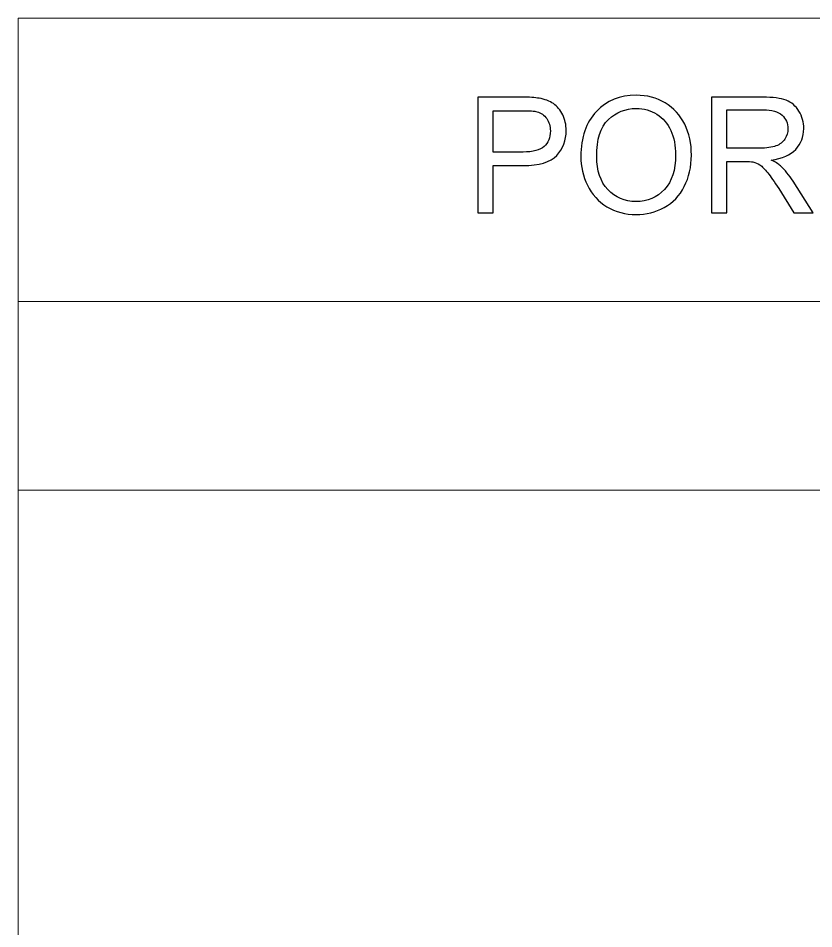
# Model space of a CAD drawing. Header units: millimetres. Extents: x -668 to 668, y -219 to 219.
# Drawn here: x 28.9 to 195.3, y 28.6 to 219.1 of the extents above; entities that cross this region are included whole.
import ezdxf

# ---------------------------------------------------------------- set-up
doc = ezdxf.new("R2010")
doc.units = ezdxf.units.MM
doc.header["$MEASUREMENT"] = 0
doc.layers.add('Layer 1', color=7, linetype='Continuous')

msp = doc.modelspace()

# ---------------------------------------------------------------- linework, layer by layer
at = {"layer": 'Layer 1', "color": 153, "lineweight": 20}
for points in [[(28.9278, 159.8081), (668.1612, 159.8081), (668.1612, 219.0747), (28.9278, 219.0747), (28.9278, 159.8081)], [(28.9278, -219.0747), (668.1612, -219.0747), (668.1612, 159.8081), (28.9278, 159.8081), (28.9278, -219.0747)], [(28.9278, 120.2971), (668.1612, 120.2971), (668.1612, 159.8081), (28.9278, 159.8081), (28.9278, 120.2971)]]:
    msp.add_lwpolyline(points, close=True, dxfattribs=at)
at = {"layer": 'Layer 1', "color": 153}
for points, knots in [([(125.0532, 178.3877), (125.0532, 178.3877), (125.0532, 202.5544), (125.0532, 202.5544), (125.0532, 202.5544), (125.0532, 202.5544), (134.1776, 202.5544), (134.1776, 202.5544), (134.1776, 202.5544), (135.7809, 202.5544), (137.0072, 202.4757), (137.8566, 202.3238), (137.8566, 202.3238), (139.0436, 202.1269), (140.0393, 201.75), (140.8437, 201.1987), (140.8437, 201.1987), (141.6482, 200.6418), (142.2951, 199.8655), (142.7845, 198.8698), (142.7845, 198.8698), (143.2739, 197.8741), (143.5158, 196.7771), (143.5158, 195.5789), (143.5158, 195.5789), (143.5158, 193.5313), (142.8633, 191.793), (141.5525, 190.3754), (141.5525, 190.3754), (140.2474, 188.9522), (137.8791, 188.2434), (134.4589, 188.2434), (134.4589, 188.2434), (134.4589, 188.2434), (128.2597, 188.2434), (128.2597, 188.2434), (128.2597, 188.2434), (128.2597, 188.2434), (128.2597, 178.3877), (128.2597, 178.3877), (128.2597, 178.3877), (128.2597, 178.3877), (125.0532, 178.3877), (125.0532, 178.3877)], [0, 0, 0, 0, 0.08333333, 0.08333333, 0.08333333, 0.08333333, 0.16666667, 0.16666667, 0.16666667, 0.16666667, 0.25, 0.25, 0.25, 0.25, 0.33333333, 0.33333333, 0.33333333, 0.33333333, 0.41666667, 0.41666667, 0.41666667, 0.41666667, 0.5, 0.5, 0.5, 0.5, 0.58333333, 0.58333333, 0.58333333, 0.58333333, 0.66666667, 0.66666667, 0.66666667, 0.66666667, 0.75, 0.75, 0.75, 0.75, 0.83333333, 0.83333333, 0.83333333, 0.83333333, 1, 1, 1, 1]), ([(146.5873, 190.1504), (146.5873, 194.1557), (147.6674, 197.2947), (149.8219, 199.5617), (149.8219, 199.5617), (151.9764, 201.8287), (154.7554, 202.9594), (158.1644, 202.9594), (158.1644, 202.9594), (160.3977, 202.9594), (162.4059, 202.425), (164.2004, 201.3618), (164.2004, 201.3618), (165.9893, 200.2986), (167.3563, 198.8135), (168.2957, 196.9065), (168.2957, 196.9065), (169.2352, 195.0051), (169.7077, 192.845), (169.7077, 190.4317), (169.7077, 190.4317), (169.7077, 187.9846), (169.2127, 185.7907), (168.2226, 183.8612), (168.2226, 183.8612), (167.2325, 181.9261), (165.8318, 180.4635), (164.0204, 179.4734), (164.0204, 179.4734), (162.2034, 178.4777), (160.2458, 177.9827), (158.1475, 177.9827), (158.1475, 177.9827), (155.8692, 177.9827), (153.8385, 178.534), (152.044, 179.6309), (152.044, 179.6309), (150.2551, 180.7279), (148.8937, 182.2242), (147.9712, 184.1256), (147.9712, 184.1256), (147.0486, 186.0214), (146.5873, 188.0296), (146.5873, 190.1504)], [0, 0, 0, 0, 0.08333333, 0.08333333, 0.08333333, 0.08333333, 0.16666667, 0.16666667, 0.16666667, 0.16666667, 0.25, 0.25, 0.25, 0.25, 0.33333333, 0.33333333, 0.33333333, 0.33333333, 0.41666667, 0.41666667, 0.41666667, 0.41666667, 0.5, 0.5, 0.5, 0.5, 0.58333333, 0.58333333, 0.58333333, 0.58333333, 0.66666667, 0.66666667, 0.66666667, 0.66666667, 0.75, 0.75, 0.75, 0.75, 0.83333333, 0.83333333, 0.83333333, 0.83333333, 1, 1, 1, 1]), ([(173.8873, 178.3877), (173.8873, 178.3877), (173.8873, 202.5544), (173.8873, 202.5544), (173.8873, 202.5544), (173.8873, 202.5544), (184.5981, 202.5544), (184.5981, 202.5544), (184.5981, 202.5544), (186.7526, 202.5544), (188.3896, 202.335), (189.5091, 201.9019), (189.5091, 201.9019), (190.6285, 201.4687), (191.523, 200.7037), (192.1924, 199.6067), (192.1924, 199.6067), (192.8618, 198.5098), (193.1937, 197.2947), (193.1937, 195.9671), (193.1937, 195.9671), (193.1937, 194.2513), (192.6368, 192.8056), (191.5286, 191.6299), (191.5286, 191.6299), (190.4204, 190.4542), (188.7103, 189.7116), (186.3926, 189.391), (186.3926, 189.391), (187.242, 188.986), (187.8833, 188.5809), (188.3221, 188.1871), (188.3221, 188.1871), (189.2559, 187.3321), (190.1391, 186.2576), (190.9661, 184.9694), (190.9661, 184.9694), (190.9661, 184.9694), (195.1457, 178.3877), (195.1457, 178.3877), (195.1457, 178.3877), (195.1457, 178.3877), (191.1517, 178.3877), (191.1517, 178.3877), (191.1517, 178.3877), (191.1517, 178.3877), (187.9565, 183.4168), (187.9565, 183.4168), (187.9565, 183.4168), (187.0283, 184.8738), (186.2576, 185.982), (185.6557, 186.7527), (185.6557, 186.7527), (185.0481, 187.5233), (184.5081, 188.0578), (184.0299, 188.3672), (184.0299, 188.3672), (183.5574, 188.6709), (183.068, 188.8847), (182.573, 189.0085), (182.573, 189.0085), (182.2129, 189.0816), (181.6223, 189.121), (180.7953, 189.121), (180.7953, 189.121), (180.7953, 189.121), (177.0938, 189.121), (177.0938, 189.121), (177.0938, 189.121), (177.0938, 189.121), (177.0938, 178.3877), (177.0938, 178.3877), (177.0938, 178.3877), (177.0938, 178.3877), (173.8873, 178.3877), (173.8873, 178.3877)], [0, 0, 0, 0, 0.05, 0.05, 0.05, 0.05, 0.1, 0.1, 0.1, 0.1, 0.15, 0.15, 0.15, 0.15, 0.2, 0.2, 0.2, 0.2, 0.25, 0.25, 0.25, 0.25, 0.3, 0.3, 0.3, 0.3, 0.35, 0.35, 0.35, 0.35, 0.4, 0.4, 0.4, 0.4, 0.45, 0.45, 0.45, 0.45, 0.5, 0.5, 0.5, 0.5, 0.55, 0.55, 0.55, 0.55, 0.6, 0.6, 0.6, 0.6, 0.65, 0.65, 0.65, 0.65, 0.7, 0.7, 0.7, 0.7, 0.75, 0.75, 0.75, 0.75, 0.8, 0.8, 0.8, 0.8, 0.85, 0.85, 0.85, 0.85, 0.9, 0.9, 0.9, 0.9, 1, 1, 1, 1]), ([(149.8951, 190.0942), (149.8951, 187.1858), (150.677, 184.8963), (152.2408, 183.2255), (152.2408, 183.2255), (153.8047, 181.5548), (155.768, 180.7166), (158.1306, 180.7166), (158.1306, 180.7166), (160.5383, 180.7166), (162.5128, 181.5604), (164.0711, 183.248), (164.0711, 183.248), (165.6237, 184.9357), (166.4, 187.3321), (166.4, 190.4373), (166.4, 190.4373), (166.4, 192.4006), (166.0681, 194.1163), (165.4043, 195.5789), (165.4043, 195.5789), (164.7405, 197.0415), (163.7673, 198.1779), (162.4903, 198.9823), (162.4903, 198.9823), (161.2077, 199.7867), (159.7733, 200.1918), (158.1813, 200.1918), (158.1813, 200.1918), (155.9199, 200.1918), (153.9735, 199.4154), (152.3421, 197.8628), (152.3421, 197.8628), (150.7107, 196.3102), (149.8951, 193.7225), (149.8951, 190.0942)], [0, 0, 0, 0, 0.1, 0.1, 0.1, 0.1, 0.2, 0.2, 0.2, 0.2, 0.3, 0.3, 0.3, 0.3, 0.4, 0.4, 0.4, 0.4, 0.5, 0.5, 0.5, 0.5, 0.6, 0.6, 0.6, 0.6, 0.7, 0.7, 0.7, 0.7, 0.8, 0.8, 0.8, 0.8, 1, 1, 1, 1]), ([(128.2597, 191.0786), (128.2597, 191.0786), (134.5039, 191.0786), (134.5039, 191.0786), (134.5039, 191.0786), (136.5741, 191.0786), (138.0367, 191.4611), (138.9086, 192.2318), (138.9086, 192.2318), (139.7749, 193.0025), (140.2081, 194.0826), (140.2081, 195.4833), (140.2081, 195.4833), (140.2081, 196.4902), (139.9549, 197.3565), (139.443, 198.0766), (139.443, 198.0766), (138.9311, 198.7967), (138.256, 199.2748), (137.4235, 199.5055), (137.4235, 199.5055), (136.8835, 199.6461), (135.8878, 199.7192), (134.442, 199.7192), (134.442, 199.7192), (134.442, 199.7192), (128.2597, 199.7192), (128.2597, 199.7192), (128.2597, 199.7192), (128.2597, 199.7192), (128.2597, 191.0786), (128.2597, 191.0786)], [0, 0, 0, 0, 0.11111111, 0.11111111, 0.11111111, 0.11111111, 0.22222222, 0.22222222, 0.22222222, 0.22222222, 0.33333333, 0.33333333, 0.33333333, 0.33333333, 0.44444444, 0.44444444, 0.44444444, 0.44444444, 0.55555556, 0.55555556, 0.55555556, 0.55555556, 0.66666667, 0.66666667, 0.66666667, 0.66666667, 0.77777778, 0.77777778, 0.77777778, 0.77777778, 1, 1, 1, 1]), ([(177.0938, 191.8887), (177.0938, 191.8887), (183.9568, 191.8887), (183.9568, 191.8887), (183.9568, 191.8887), (185.4194, 191.8887), (186.5557, 192.0405), (187.377, 192.3443), (187.377, 192.3443), (188.1984, 192.6425), (188.8228, 193.1262), (189.2447, 193.7957), (189.2447, 193.7957), (189.6722, 194.4595), (189.886, 195.1795), (189.886, 195.9614), (189.886, 195.9614), (189.886, 197.1034), (189.4753, 198.0485), (188.6484, 198.7854), (188.6484, 198.7854), (187.8215, 199.5223), (186.5164, 199.888), (184.7331, 199.888), (184.7331, 199.888), (184.7331, 199.888), (177.0938, 199.888), (177.0938, 199.888), (177.0938, 199.888), (177.0938, 199.888), (177.0938, 191.8887), (177.0938, 191.8887)], [0, 0, 0, 0, 0.11111111, 0.11111111, 0.11111111, 0.11111111, 0.22222222, 0.22222222, 0.22222222, 0.22222222, 0.33333333, 0.33333333, 0.33333333, 0.33333333, 0.44444444, 0.44444444, 0.44444444, 0.44444444, 0.55555556, 0.55555556, 0.55555556, 0.55555556, 0.66666667, 0.66666667, 0.66666667, 0.66666667, 0.77777778, 0.77777778, 0.77777778, 0.77777778, 1, 1, 1, 1])]:
    msp.add_open_spline(points, degree=3, knots=knots, dxfattribs=at)

doc.saveas('drawing.dxf')
